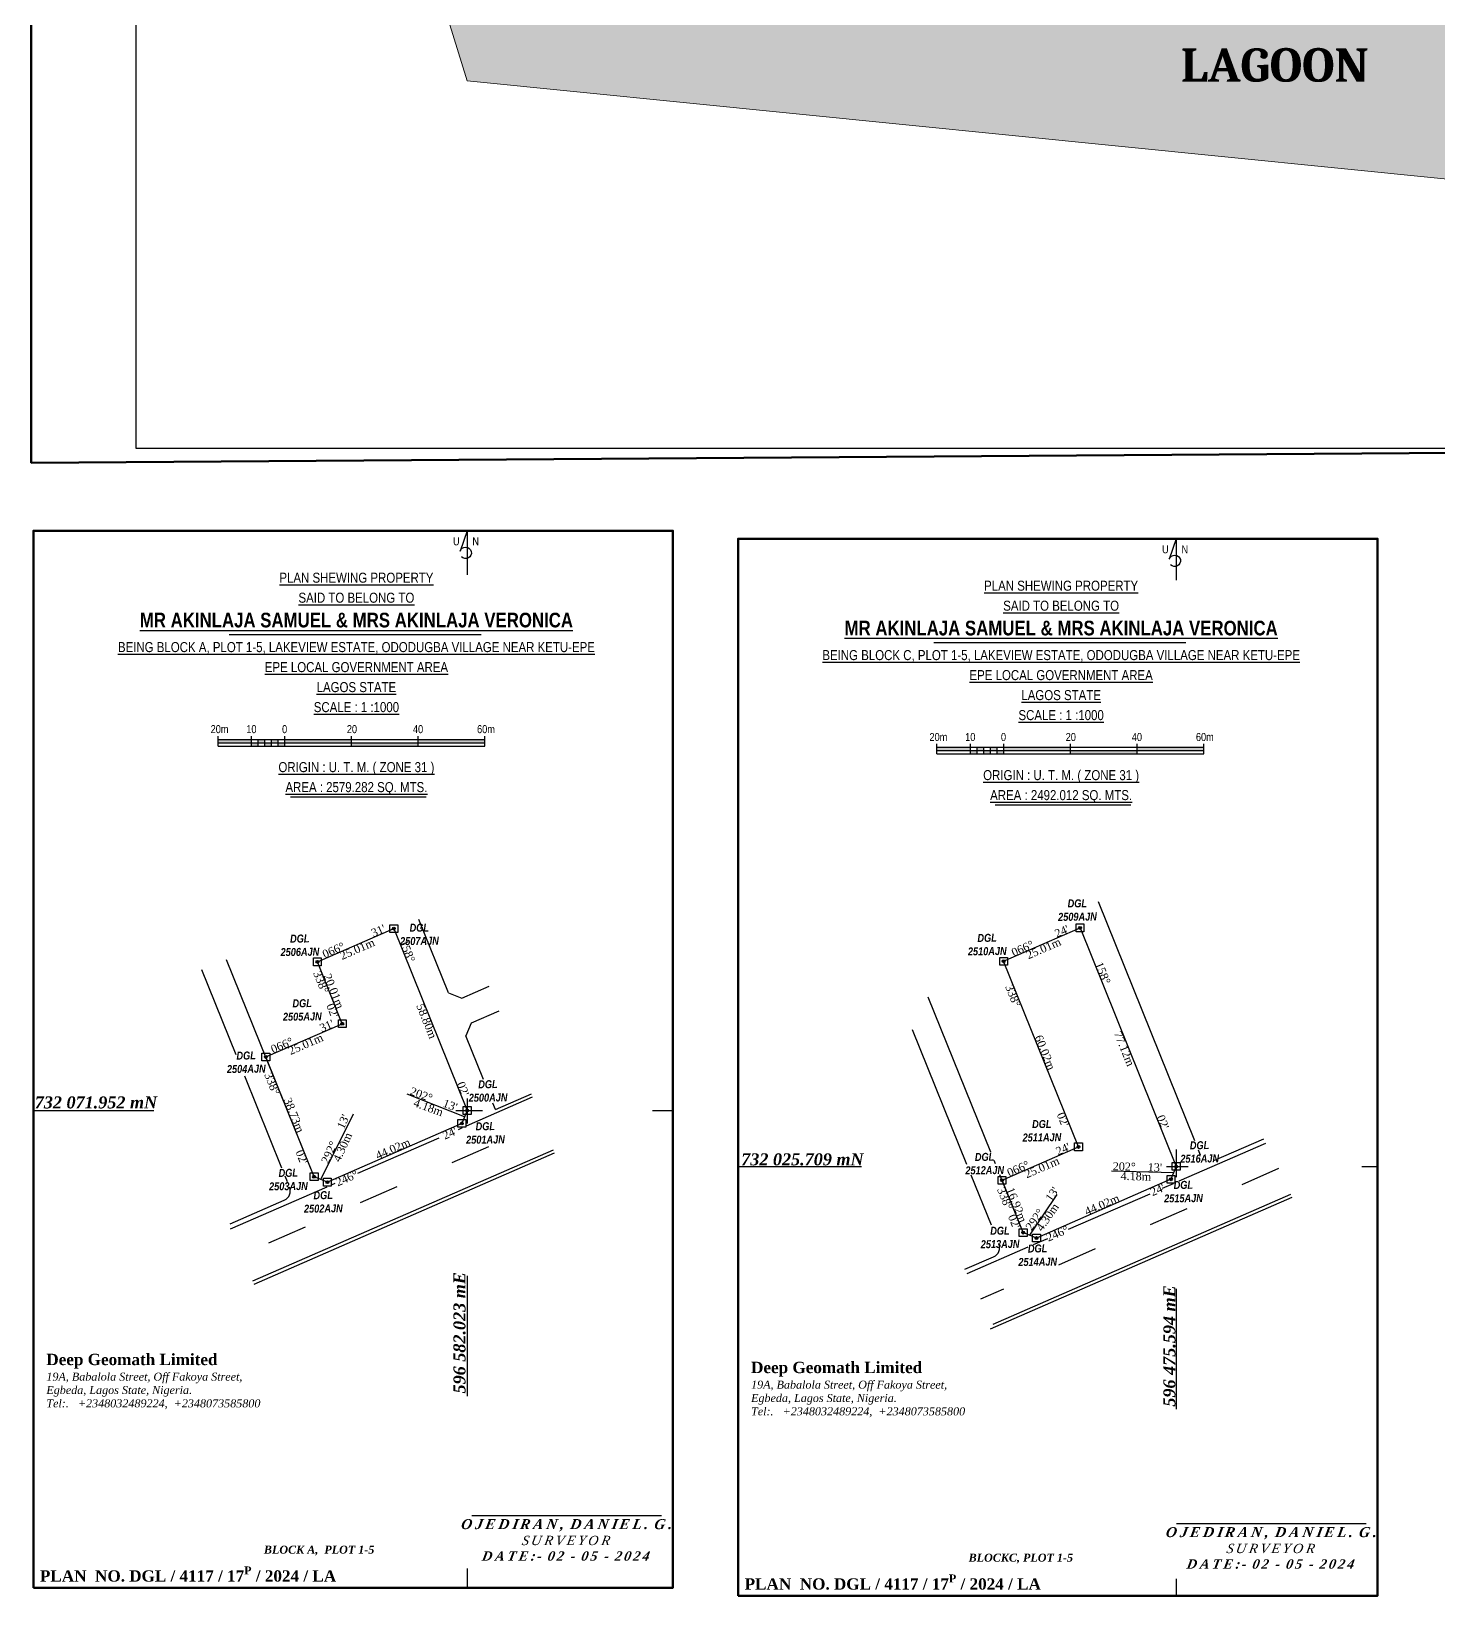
# Model space of a CAD drawing. Header units: metres. Extents: x 527079 to 600981, y 729644 to 782828.
# Drawn here: x 597389 to 597811.1, y 730972.6 to 731441.8 of the extents above; entities that cross this region are included whole.
import ezdxf

# ---------------------------------------------------------------- set-up
doc = ezdxf.new("R2010")
doc.units = ezdxf.units.M
doc.header["$MEASUREMENT"] = 0
doc.linetypes.add('ACAD_ISO03W100', pattern=[30, 12, -18])
doc.layers.add('adjusted', color=7, linetype='Continuous')
doc.layers.add('GRID&TITLE', color=7, linetype='Continuous')
doc.layers.add('LAGOON', color=173, linetype='Continuous', lineweight=9, true_color=0x4065eb)
doc.styles.add('style2', font='')
doc.styles.get('style2').set_extended_font_data('Arial Black')

msp = doc.modelspace()

# ---------------------------------------------------------------- hatches: boundary and pattern name
h = msp.add_hatch()
h.set_pattern_fill('ANSI36', color=150, scale=20)
h.set_pattern_definition([(45, (1574.3747, -28.5507), (1.325825215, 4.8613591207), [6.25, -1.25, 0, -1.25])])
h.paths.add_polyline_path([(597625.85895, 731526.14871), (597496.34861, 731502.32708), (597519.73138, 731427.01068), (597812.66413, 731397.60919), (598126.07231, 731387.98487), (598132.40821, 731446.76447), (598033.98302, 731489.09788), (597748.76161, 731531.4313)])
h.paths.add_polyline_path([(597972.19601, 731482.57462), (598033.38649, 731482.57462), (598033.38649, 731467.57462), (597972.19601, 731467.57462)], flags=24)
h.paths.add_polyline_path([(597887.92361, 731434.39964), (597949.11409, 731434.39964), (597949.11409, 731419.39964), (597887.92361, 731419.39964)], flags=24)
h.paths.add_polyline_path([(597731.21952, 731439.2118), (597792.41, 731439.2118), (597792.41, 731424.2118), (597731.21952, 731424.2118)], flags=24)
h.paths.add_polyline_path([(597781.65877, 731499.28857), (597842.84924, 731499.28857), (597842.84924, 731484.28857), (597781.65877, 731484.28857)], flags=24)
h.paths.add_polyline_path([(597587.48531, 731488.38817), (597648.67579, 731488.38817), (597648.67579, 731473.38817), (597587.48531, 731473.38817)], flags=24)
h.paths.add_polyline_path([(597945.02, 731539.47925), (598009.45046, 731527.82391), (598003.81351, 731496.66299), (597939.38305, 731508.31834)], flags=9)
h.paths.add_polyline_path([(597549.32399, 731550.46204), (597614.57225, 731555.92062), (597617.21222, 731524.36419), (597551.96396, 731518.90561)], flags=9)
h = msp.add_hatch(color=0)
h.paths.add_polyline_path([(597454.99416, 731229.44897), (597444.99416, 731229.44897), (597444.99416, 731228.44897), (597454.99416, 731228.44897)])
h.paths.add_polyline_path([(597484.99416, 731229.44897), (597464.99416, 731229.44897), (597464.99416, 731228.44897), (597484.99416, 731228.44897)])
h.paths.add_polyline_path([(597524.99416, 731229.44897), (597504.99416, 731229.44897), (597504.99416, 731228.44897), (597524.99416, 731228.44897)])
h = msp.add_hatch(color=0)
h.paths.add_polyline_path([(597462.99416, 731228.44897), (597462.99416, 731227.44897), (597464.99416, 731227.44897), (597464.99416, 731228.44897)])
h.paths.add_polyline_path([(597460.99416, 731229.44897), (597460.99416, 731228.44897), (597462.99416, 731228.44897), (597462.99416, 731229.44897)])
h.paths.add_polyline_path([(597460.99416, 731227.44897), (597460.99416, 731228.44897), (597458.99416, 731228.44897), (597458.99416, 731227.44897)])
h.paths.add_polyline_path([(597456.99416, 731229.44897), (597456.99416, 731228.44897), (597458.99416, 731228.44897), (597458.99416, 731229.44897)])
h.paths.add_polyline_path([(597454.99416, 731228.44897), (597454.99416, 731227.44897), (597456.99416, 731227.44897), (597456.99416, 731228.44897)])
for points in [[(597504.99416, 731228.44897), (597484.99416, 731228.44897), (597484.99416, 731227.44897), (597504.99416, 731227.44897)], [(597720.59282, 731226.08476), (597700.59282, 731226.08476), (597700.59282, 731225.08476), (597720.59282, 731225.08476)], [(597498.11755, 731172.70566, 1), (597497.25752, 731172.70566, 1)], [(597703.93147, 731172.91755, 1), (597703.07144, 731172.91755, 1)], [(597475.17991, 731162.74036, 1), (597474.31988, 731162.74036, 1)], [(597681.01266, 731162.90555, 1), (597680.15264, 731162.90555, 1)], [(597482.66135, 731144.18474, 1), (597481.80133, 731144.18474, 1)], [(597459.72371, 731134.21945, 1), (597458.86369, 731134.21945, 1)], [(597520.10658, 731118.16803, 1), (597519.24655, 731118.16803, 1)], [(597518.52516, 731114.29708, 1), (597517.66514, 731114.29708, 1)], [(597703.45824, 731107.23559, 1), (597702.59821, 731107.23559, 1)], [(597732.76872, 731101.39482, 1), (597731.9087, 731101.39482, 1)], [(597474.20476, 731098.30327, 1), (597473.34473, 731098.30327, 1)], [(597478.18807, 731096.67596, 1), (597477.32804, 731096.67596, 1)], [(597680.53943, 731097.22359, 1), (597679.6794, 731097.22359, 1)], [(597731.18731, 731097.52387, 1), (597730.32729, 731097.52387, 1)], [(597686.86691, 731081.53006, 1), (597686.00688, 731081.53006, 1)], [(597690.85021, 731079.90275, 1), (597689.99019, 731079.90275, 1)]]:
    msp.add_hatch(color=0).paths.add_polyline_path(points)
h = msp.add_hatch(color=0)
h.paths.add_polyline_path([(597670.59282, 731227.08476), (597660.59282, 731227.08476), (597660.59282, 731226.08476), (597670.59282, 731226.08476)])
h.paths.add_polyline_path([(597700.59282, 731227.08476), (597680.59282, 731227.08476), (597680.59282, 731226.08476), (597700.59282, 731226.08476)])
h.paths.add_polyline_path([(597740.59282, 731227.08476), (597720.59282, 731227.08476), (597720.59282, 731226.08476), (597740.59282, 731226.08476)])
h = msp.add_hatch(color=0)
h.paths.add_polyline_path([(597678.59282, 731226.08476), (597678.59282, 731225.08476), (597680.59282, 731225.08476), (597680.59282, 731226.08476)])
h.paths.add_polyline_path([(597676.59282, 731227.08476), (597676.59282, 731226.08476), (597678.59282, 731226.08476), (597678.59282, 731227.08476)])
h.paths.add_polyline_path([(597676.59282, 731225.08476), (597676.59282, 731226.08476), (597674.59282, 731226.08476), (597674.59282, 731225.08476)])
h.paths.add_polyline_path([(597672.59282, 731227.08476), (597672.59282, 731226.08476), (597674.59282, 731226.08476), (597674.59282, 731227.08476)])
h.paths.add_polyline_path([(597670.59282, 731226.08476), (597670.59282, 731225.08476), (597672.59282, 731225.08476), (597672.59282, 731226.08476)])

# ---------------------------------------------------------------- linework, layer by layer
at = {"color": 0}
for p, q in [((597444.99416, 731227.44897), (597444.99416, 731230.44897)), ((597444.99416, 731227.44897), (597444.99416, 731230.44897)), ((597454.99416, 731227.44897), (597454.99416, 731230.44897)), ((597454.99416, 731227.44897), (597454.99416, 731230.44897)), ((597464.99416, 731227.44897), (597464.99416, 731230.44897)), ((597484.99416, 731227.44897), (597484.99416, 731230.44897)), ((597504.99416, 731227.44897), (597504.99416, 731230.44897)), ((597524.99416, 731227.44897), (597524.99416, 731230.44897)), ((597456.99416, 731227.44897), (597456.99416, 731229.44897)), ((597458.99416, 731227.44897), (597458.99416, 731229.44897)), ((597460.99416, 731227.44897), (597460.99416, 731229.44897)), ((597462.99416, 731227.44897), (597462.99416, 731229.44897)), ((597484.99416, 731228.44897), (597504.99416, 731228.44897)), ((597660.59282, 731225.08476), (597660.59282, 731228.08476)), ((597660.59282, 731225.08476), (597660.59282, 731228.08476)), ((597670.59282, 731225.08476), (597670.59282, 731228.08476)), ((597670.59282, 731225.08476), (597670.59282, 731228.08476)), ((597672.59282, 731225.08476), (597672.59282, 731227.08476)), ((597674.59282, 731225.08476), (597674.59282, 731227.08476)), ((597676.59282, 731225.08476), (597676.59282, 731227.08476)), ((597678.59282, 731225.08476), (597678.59282, 731227.08476)), ((597680.59282, 731225.08476), (597680.59282, 731228.08476)), ((597700.59282, 731225.08476), (597700.59282, 731228.08476)), ((597700.59282, 731226.08476), (597720.59282, 731226.08476)), ((597720.59282, 731225.08476), (597720.59282, 731228.08476)), ((597740.59282, 731225.08476), (597740.59282, 731228.08476)), ((597737.8899, 731109.02046), (597708.98962, 731180.69952)), ((597514.06183, 731153.48763), (597505.20173, 731175.46261)), ((597450.39831, 731134.88816), (597440.13054, 731160.35448)), ((597473.77475, 731098.30327), (597447.55017, 731163.34599)), ((597514.06183, 731153.48763), (597518.0396, 731151.85791)), ((597676.70325, 731105.67163), (597657.96583, 731152.14456)), ((597529.1764, 731147.97393), (597520.88578, 731144.37206)), ((597520.88578, 731144.37206), (597519.29883, 731140.4987)), ((597669.5743, 731101.95919), (597653.27191, 731142.39269)), ((597524.56782, 731127.43046), (597519.29883, 731140.4987)), ((597464.10327, 731100.89685), (597452.98682, 731128.46807)), ((597528.18636, 731118.45567), (597538.94516, 731123.15562)), ((597519.5172, 731113.57733), (597539.31167, 731122.22447)), ((597528.18636, 731118.45567), (597527.41217, 731120.37584)), ((597517.03445, 731112.49274), (597518.28508, 731113.03908)), ((597486.8611, 731099.31162), (597511.23756, 731109.96039)), ((597733.22884, 731097.01286), (597759.23328, 731108.37281)), ((597743.59183, 731103.13059), (597758.59384, 731109.68416)), ((597455.41869, 731067.0248), (597545.54232, 731106.39499)), ((597455.78948, 731066.09552), (597545.90883, 731105.46385)), ((597739.60852, 731104.7579), (597739.00936, 731106.24395)), ((597678.10251, 731102.20116), (597677.72891, 731103.12778)), ((597686.43689, 731081.53006), (597679.45475, 731098.84731)), ((597448.68705, 731082.63542), (597477.65483, 731095.2899)), ((597465.75372, 731096.80335), (597465.08789, 731098.45476)), ((597479.00644, 731095.88034), (597480.11126, 731096.36298)), ((597676.91846, 731083.74404), (597670.86589, 731098.75575)), ((597728.24742, 731094.83674), (597731.49199, 731096.25412)), ((597448.57482, 731084.17709), (597464.83792, 731091.28156)), ((597676.61044, 731052.63674), (597767.12934, 731092.17961)), ((597677.43745, 731054.08927), (597766.69067, 731093.07923)), ((597700.07362, 731082.52912), (597724.51967, 731093.20829)), ((597669.63058, 731069.23018), (597687.94572, 731077.23109)), ((597689.53246, 731077.92425), (597693.7943, 731079.78602)), ((597668.96118, 731070.52845), (597677.58567, 731074.29603)), ((597521.08749, 730996.66135), (597577.92543, 730996.66135)), ((597732.44339, 730994.26284), (597789.28133, 730994.26284))]:
    msp.add_line(p, q, dxfattribs=at)
at = {"color": 0, "linetype": 'ACAD_ISO03W100'}
for p, q in [((597526.06126, 731107.29665), (597452.26509, 731074.92843)), ((597762.96569, 731100.7184), (597673.60446, 731061.52309))]:
    msp.add_line(p, q, dxfattribs=at)
at = {"lineweight": 70}
msp.add_lwpolyline([(597388.95501, 732242.45251), (598600.37502, 732242.45251), (598600.37502, 731320.90857), (597388.95501, 731312.40524)], close=True, dxfattribs=at)
msp.add_lwpolyline([(597420.42537, 732230.99953), (598319.81918, 732230.99953), (598319.81918, 731316.65691), (597420.42537, 731316.65691)], close=True)
at = {"color": 0}
for points in [[(597519.67656, 731292.02768), (597517.58662, 731285.85597, -3.816456624), (597517.97507, 731284.21522)], [(597732.33871, 731289.62917), (597730.24877, 731283.45746, -3.816456624), (597730.63722, 731281.81671)]]:
    msp.add_lwpolyline(points, format="xyb", dxfattribs=at)
for points in [[(597519.67656, 731292.02768), (597519.67656, 731278.75698)], [(597732.33871, 731289.62917), (597732.33871, 731277.17932)], [(597448.25613, 731260.90528), (597523.84691, 731260.90528)], [(597659.61203, 731258.50677), (597735.2028, 731258.50677)], [(597444.99416, 731229.44897), (597524.99416, 731229.44897)], [(597444.99416, 731228.44897), (597484.99416, 731228.44897)], [(597444.99416, 731227.44897), (597524.99416, 731227.44897)], [(597504.99416, 731228.44897), (597524.99416, 731228.44897)], [(597660.59282, 731227.08476), (597740.59282, 731227.08476)], [(597660.59282, 731226.08476), (597700.59282, 731226.08476)], [(597720.59282, 731226.08476), (597740.59282, 731226.08476)], [(597660.59282, 731225.08476), (597740.59282, 731225.08476)], [(597466.68714, 731212.26199), (597507.36208, 731212.26199)], [(597678.04303, 731209.86348), (597718.71797, 731209.86348)], [(597496.50984, 731173.88335), (597498.86523, 731173.88335), (597498.86523, 731171.52796), (597496.50984, 731171.52796), (597496.50984, 731173.88335)], [(597702.32376, 731174.09525), (597704.67915, 731174.09525), (597704.67915, 731171.73985), (597702.32376, 731171.73985), (597702.32376, 731174.09525)], [(597473.5722, 731163.91806), (597475.92759, 731163.91806), (597475.92759, 731161.56267), (597473.5722, 731161.56267), (597473.5722, 731163.91806)], [(597679.40495, 731164.08325), (597681.76035, 731164.08325), (597681.76035, 731161.72785), (597679.40495, 731161.72785), (597679.40495, 731164.08325)], [(597518.0396, 731151.85791), (597526.24454, 731155.42256)], [(597481.05364, 731145.36244), (597483.40903, 731145.36244), (597483.40903, 731143.00705), (597481.05364, 731143.00705), (597481.05364, 731145.36244)], [(597458.11601, 731135.39714), (597460.4714, 731135.39714), (597460.4714, 731133.04175), (597458.11601, 731133.04175), (597458.11601, 731135.39714)], [(597518.88586, 731116.23256), (597501.66872, 731123.0421)], [(597389.59708, 731118.16803), (597425.73619, 731118.16803)], [(597516.30422, 731118.16803), (597524.30119, 731118.16803)], [(597518.49887, 731119.34573), (597520.85426, 731119.34573), (597520.85426, 731116.99034), (597518.49887, 731116.99034), (597518.49887, 731119.34573)], [(597519.67656, 731121.78543), (597519.67656, 731114.25851)], [(597575.2421, 731118.16803), (597581.39308, 731118.16803)], [(597475.7664, 731097.48962), (597485.62622, 731117.13521)], [(597516.91746, 731115.47478), (597519.27285, 731115.47478), (597519.27285, 731113.11938), (597516.91746, 731113.11938), (597516.91746, 731115.47478)], [(597701.85053, 731108.41329), (597704.20592, 731108.41329), (597704.20592, 731106.0579), (597701.85053, 731106.0579), (597701.85053, 731108.41329)], [(597732.33871, 731106.48861), (597732.33871, 731098.12775)], [(597472.59705, 731099.48097), (597474.95244, 731099.48097), (597474.95244, 731097.12558), (597472.59705, 731097.12558), (597472.59705, 731099.48097)], [(597600.95298, 731101.39482), (597637.99479, 731101.39482)], [(597731.54801, 731099.45934), (597712.92079, 731099.92167)], [(597729.43462, 731101.39482), (597735.89061, 731101.39482)], [(597731.16101, 731102.57251), (597733.51641, 731102.57251), (597733.51641, 731100.21712), (597731.16101, 731100.21712), (597731.16101, 731102.57251)], [(597788.02765, 731101.39482), (597792.74898, 731101.39482)], [(597476.58036, 731097.85366), (597478.93575, 731097.85366), (597478.93575, 731095.49826), (597476.58036, 731095.49826), (597476.58036, 731097.85366)], [(597678.93172, 731098.40129), (597681.28711, 731098.40129), (597681.28711, 731096.0459), (597678.93172, 731096.0459), (597678.93172, 731098.40129)], [(597729.5796, 731098.70156), (597731.935, 731098.70156), (597731.935, 731096.34617), (597729.5796, 731096.34617), (597729.5796, 731098.70156)], [(597688.42855, 731080.7164), (597696.65819, 731092.95014)], [(597685.2592, 731082.70775), (597687.61459, 731082.70775), (597687.61459, 731080.35236), (597685.2592, 731080.35236), (597685.2592, 731082.70775)], [(597689.24251, 731081.08044), (597691.5979, 731081.08044), (597691.5979, 731078.72505), (597689.24251, 731078.72505), (597689.24251, 731081.08044)], [(597519.67656, 731068.56039), (597519.67656, 731032.47718)], [(597732.33871, 731064.64721), (597732.33871, 731028.60114)], [(597519.67656, 730980.78608), (597519.67656, 730975.03368)], [(597732.33871, 730977.74034), (597732.33871, 730972.63517)]]:
    msp.add_lwpolyline(points, dxfattribs=at)
for points in [[(597474.7499, 731162.74036), (597497.68753, 731172.70566), (597519.67656, 731118.16803), (597518.09515, 731114.29708), (597477.75805, 731096.67596), (597473.77475, 731098.30327), (597459.2937, 731134.21945), (597482.23134, 731144.18474)], [(597680.58265, 731162.90555), (597703.50146, 731172.91755), (597732.33871, 731101.39482), (597730.7573, 731097.52387), (597690.4202, 731079.90275), (597686.43689, 731081.53006), (597680.10942, 731097.22359), (597703.02822, 731107.23559)]]:
    msp.add_lwpolyline(points, close=True, dxfattribs=at)
for centre in [(597497.68753, 731172.70566), (597703.50146, 731172.91755), (597474.7499, 731162.74036), (597680.58265, 731162.90555), (597482.23134, 731144.18474), (597459.2937, 731134.21945), (597519.67656, 731118.16803), (597518.09515, 731114.29708), (597703.02822, 731107.23559), (597732.33871, 731101.39482), (597473.77475, 731098.30327), (597477.75805, 731096.67596), (597680.10942, 731097.22359), (597730.7573, 731097.52387), (597686.43689, 731081.53006), (597690.4202, 731079.90275)]:
    msp.add_circle(centre, 0.43001, dxfattribs=at)
for centre in [(597463.63697, 731094.03069), (597676.38472, 731077.04516)]:
    msp.add_arc(centre, 3, 293.597943, 21.9588017, dxfattribs=at)
at = {"layer": 'adjusted', "color": 0, "lineweight": 100}
for points in [[(597389.59708, 730975.03368), (597389.59708, 731292.02768), (597581.39308, 731292.02768), (597581.39308, 730975.03368)], [(597600.95298, 730972.63517), (597600.95298, 731289.62917), (597792.74898, 731289.62917), (597792.74898, 730972.63517)]]:
    msp.add_lwpolyline(points, close=True, dxfattribs=at)
at = {"layer": 'LAGOON'}
msp.add_lwpolyline([(597496.34861, 731502.32708), (597625.85895, 731526.14871), (597748.76161, 731531.4313), (598033.98302, 731489.09788), (598132.40821, 731446.76447), (598126.07231, 731387.98487), (597812.66413, 731397.60919), (597519.73138, 731427.01068)], close=True, dxfattribs=at)

# ---------------------------------------------------------------- texts
at = {"insert": (597733.71952, 731436.7118), "char_height": 10, "attachment_point": 1}
msp.add_mtext_dynamic_manual_height_columns('{\\fCambria|b1|i0|c0|p18;LAGOON}', width=208.2160618, gutter_width=1, heights=[-10.18222], dxfattribs=at)
at = {"color": 0}
for s, insert, char_height, width, attachment_point in [('{\\fArial Narrow|b0|i0|c0|p34;U     N}', (597519.32628, 731290.06198), 2.4, 53.8502379, 2), ('{\\fArial Narrow|b0|i0|c0|p34;U     N}', (597731.98843, 731287.66347), 2.4, 53.8502379, 2), ('{\\fArial Narrow|b0|i0|c0|p34;20m}', (597445.4186, 731233.73084), 2.4, 53.8502379, 2), ('{\\fArial Narrow|b0|i0|c0|p34;10}', (597454.97098, 731233.73084), 2.4, 53.8502379, 2), ('{\\fArial Narrow|b0|i0|c0|p34;0}', (597464.93581, 731233.73084), 2.4, 53.8502379, 2), ('{\\fArial Narrow|b0|i0|c0|p34;20}', (597485.12123, 731233.73084), 2.4, 53.8502379, 2), ('{\\fArial Narrow|b0|i0|c0|p34;40}', (597504.95535, 731233.73084), 2.4, 53.8502379, 2), ('{\\fArial Narrow|b0|i0|c0|p34;60m}', (597525.32728, 731233.73084), 2.4, 53.8502379, 2), ('{\\fArial Narrow|b0|i0|c0|p34;20m}', (597661.01727, 731231.36663), 2.4, 53.8502379, 2), ('{\\fArial Narrow|b0|i0|c0|p34;10}', (597670.56964, 731231.36663), 2.4, 53.8502379, 2), ('{\\fArial Narrow|b0|i0|c0|p34;0}', (597680.53448, 731231.36663), 2.4, 53.8502379, 2), ('{\\fArial Narrow|b0|i0|c0|p34;20}', (597700.7199, 731231.36663), 2.4, 53.8502379, 2), ('{\\fArial Narrow|b0|i0|c0|p34;40}', (597720.55402, 731231.36663), 2.4, 53.8502379, 2), ('{\\fArial Narrow|b0|i0|c0|p34;60m}', (597740.92594, 731231.36663), 2.4, 53.8502379, 2), ('{\\fTimes New Roman|b1|i1|c0|p18;732 071.952 mN}', (597390.00084, 731122.38512), 3.6, 91.9257543, 1), ('{\\fTimes New Roman|b1|i1|c0|p18;732 025.709 mN}', (597601.87525, 731105.30831), 3.6, 91.9257543, 1), ('\\pi0.2701;{\\fTimes New Roman|b1|i1|c0|p18;\\H0.8824x;\\Q10.5;\\T1.3;OJEDIRAN, DANIEL. G.\\H1.1x;\\P\\fTimes New Roman|b0|i1|c0|p18;\\H0.8485x;SURVEYOR\\fTimes New Roman|b1|i1|c0|p18;\\P\\pi0;DATE:- 02 - 05 - 2024}', (597549.38306, 730995.60994), 3.4, 62.8671022, 2), ('\\pi0.2701;{\\fTimes New Roman|b1|i1|c0|p18;\\H0.8824x;\\Q10.5;\\T1.3;OJEDIRAN, DANIEL. G.\\H1.1x;\\P\\fTimes New Roman|b0|i1|c0|p18;\\H0.8485x;SURVEYOR\\fTimes New Roman|b1|i1|c0|p18;\\P\\pi0;DATE:- 02 - 05 - 2024}', (597760.73895, 730993.21143), 3.4, 62.8671022, 2), ('{\\fTimes New Roman|b1|i1|c0|p18;BLOCK A,  PLOT 1-5}', (597458.71772, 730987.64915), 2.4, 91.9257543, 1), ('{\\fTimes New Roman|b1|i1|c0|p18;BLOCKC, PLOT 1-5}', (597670.07362, 730985.25064), 2.4, 91.9257543, 1), ('\\A1;{\\fTimes New Roman|b1|i0|c0|p18;\\H1.03x;PLAN  NO.\\H0.9706x; \\H1.03x;DGL / 4117 / 17\\H0.7x;\\SP^ ;\\H1.429x; / 2024 / LA}', (597391.53881, 730981.41053), 3.3, 196.2580772, 1), ('\\A1;{\\fTimes New Roman|b1|i0|c0|p18;\\H1.03x;PLAN  NO.\\H0.9706x; \\H1.03x;DGL / 4117 / 17\\H0.7x;\\SP^ ;\\H1.429x; / 2024 / LA}', (597602.89471, 730979.01201), 3.3, 196.2580772, 1)]:
    msp.add_mtext(s, dxfattribs=dict(at, insert=insert, char_height=char_height, width=width, attachment_point=attachment_point))
at = {"color": 0, "char_height": 3, "width": 226.0015138, "attachment_point": 2, "line_spacing_factor": 1.2}
for s, insert in [('{\\fArial Narrow|b0|i0|c0|p34;\\LPLAN SHEWING PROPERTY\\PSAID TO BELONG TO\\P\\fArial Narrow|b1|i0|c0|p34;\\H1.467x;MR AKINLAJA SAMUEL & MRS AKINLAJA VERONICA \\P\\fArial Narrow|b0|i0|c0|p34;\\H0.6817x;BEING BLOCK A, PLOT 1-5, LAKEVIEW ESTATE, ODODUGBA VILLAGE NEAR KETU-EPE\\PEPE \\H0.9995x;LOCAL GOVERNMENT AREA\\PLAGOS STATE\\PSCALE : 1 :1000\\P\\P\\PORIGIN : U. T. M. ( ZONE 31 )\\PAREA : 2579.282 SQ. MTS.}', (597486.46521, 731279.44475)), ('{\\fArial Narrow|b0|i0|c0|p34;\\LPLAN SHEWING PROPERTY\\PSAID TO BELONG TO\\P\\fArial Narrow|b1|i0|c0|p34;\\H1.467x;MR AKINLAJA SAMUEL & MRS AKINLAJA VERONICA \\P\\fArial Narrow|b0|i0|c0|p34;\\H0.6817x;BEING BLOCK C, PLOT 1-5, \\H1x;LAKEVIEW ESTATE, ODODUGBA VILLAGE NEAR KETU-EPE\\H1x;\\PEPE \\H0.9995x;LOCAL GOVERNMENT AREA\\PLAGOS STATE\\PSCALE : 1 :1000\\P\\P\\PORIGIN : U. T. M. ( ZONE 31 )\\PAREA : 2492.012 SQ. MTS.}', (597697.82111, 731277.04624))]:
    msp.add_mtext(s, dxfattribs=dict(at, insert=insert))
at = {"color": 0}
for s, insert, char_height, width, attachment_point, rotation in [('\\pxt115;{\\fArial Narrow|b1|i1|c0|p34;DGL\\P2509AJN}', (597702.65835, 731181.48461), 2.4, 278.2584131, 2, 0.6991952), ('\\pt138;{\\fArial Narrow|b1|i1|c0|p34;DGL\\P2507AJN}', (597505.30335, 731174.20203), 2.4, 278.2584131, 2, 0.6991952), ('\\pt138;{\\fArial Narrow|b1|i1|c0|p34;DGL\\P2506AJN}', (597469.45323, 731170.92045), 2.4, 278.2584131, 2, 0.6991952), ('\\pxt115;{\\fArial Narrow|b1|i1|c0|p34;DGL\\P2510AJN}', (597675.60066, 731171.13437), 2.4, 278.2584131, 2, 0.6991952), ('\\pt138;{\\fArial Narrow|b1|i1|c0|p34;DGL\\P2505AJN}', (597470.17108, 731151.52749), 2.4, 278.2584131, 2, 0.6991952), ('\\pt138;{\\fArial Narrow|b1|i1|c0|p34;DGL\\P2504AJN}', (597453.37069, 731135.8471), 2.4, 278.2584131, 2, 0.6991952), ('\\pt138;{\\fArial Narrow|b1|i1|c0|p34;DGL\\P2500AJN}', (597525.88653, 731127.23554), 2.4, 278.2584131, 2, 0.6991952), ('\\pt138;{\\fArial Narrow|b1|i1|c0|p34;DGL\\P2501AJN}', (597525.1009, 731114.63532), 2.4, 278.2584131, 2, 0.6991952), ('\\pxt115;{\\fArial Narrow|b1|i1|c0|p34;DGL\\P2511AJN}', (597691.99777, 731115.2994), 2.4, 278.2584131, 2, 0.6991952), ('\\pxt115;{\\fArial Narrow|b1|i1|c0|p34;DGL\\P2516AJN}', (597739.31063, 731108.9401), 2.4, 278.2584131, 2, 0.6991952), ('\\pxt115;{\\fArial Narrow|b1|i1|c0|p34;DGL\\P2512AJN}', (597674.83627, 731105.44524), 2.4, 278.2584131, 2, 0.6991952), ('\\pt138;{\\fArial Narrow|b1|i1|c0|p34;DGL\\P2503AJN}', (597466.00691, 731100.65428), 2.4, 278.2584131, 2, 0.6991952), ('\\pxt115;{\\fArial Narrow|b1|i1|c0|p34;DGL\\P2515AJN}', (597734.45367, 731097.04199), 2.4, 278.2584131, 2, 0.6991952), ('\\pt138;{\\fArial Narrow|b1|i1|c0|p34;DGL\\P2502AJN}', (597476.47974, 731093.96685), 2.4, 278.2584131, 2, 0.6991952), ('\\pxt115;{\\fArial Narrow|b1|i1|c0|p34;DGL\\P2513AJN}', (597679.447, 731083.30486), 2.4, 278.2584131, 2, 0.6991952), ('\\pxt115;{\\fArial Narrow|b1|i1|c0|p34;DGL\\P2514AJN}', (597690.73782, 731077.99129), 2.4, 278.2584131, 2, 0.6991952), ('{\\fTimes New Roman|b1|i1|c0|p18;596 582.023 mE}', (597515.56662, 731033.28969), 3.6, 93.3524288, 1, 90), ('{\\fTimes New Roman|b1|i1|c0|p18;596 475.594 mE}', (597728.47806, 731029.337), 3.6, 93.3524288, 1, 90)]:
    msp.add_mtext(s, dxfattribs=dict(at, insert=insert, char_height=char_height, width=width, attachment_point=attachment_point, rotation=rotation))
at = {"color": 0, "linetype": 'Continuous', "lineweight": -3, "char_height": 2.4}
for s, insert, attachment_point, rotation in [("{\\fTimes New Roman|b0|i0|c0|p18;066°          31'}", (597486.19879, 731167.76887), 8, 23.482616), ("{\\fTimes New Roman|b0|i0|c0|p18;066°        24'}", (597692.02204, 731167.95737), 8, 23.597943), ('{\\fTimes New Roman|b0|i0|c0|p18;25.01m}', (597692.06207, 731167.86573), 2, 23.597943), ('{\\fTimes New Roman|b0|i0|c0|p18;25.01m}', (597486.23864, 731167.67715), 2, 23.482616), ("{\\fTimes New Roman|b0|i0|c0|p18;158°                                           02'}", (597508.72842, 731145.45554), 8, 291.9588017), ("{\\fTimes New Roman|b0|i0|c0|p18;338°    02'}", (597478.44425, 731153.44386), 2, 291.9588017), ("{\\fTimes New Roman|b0|i0|c0|p18;158°                                               02'}", (597717.96646, 731137.17488), 8, 291.9588017), ('{\\fTimes New Roman|b0|i0|c0|p18;20.01m}', (597478.53699, 731153.48125), 8, 291.9588017), ("{\\fTimes New Roman|b0|i0|c0|p18;338°                                      02'}", (597691.75906, 731135.05187), 2, 291.9588017), ('{\\fTimes New Roman|b0|i0|c0|p18;58.80m}', (597508.63568, 731145.41815), 2, 291.9588017), ("{\\fTimes New Roman|b0|i0|c0|p18;066°          31'}", (597470.7426, 731139.24795), 8, 23.482616), ('{\\fTimes New Roman|b0|i0|c0|p18;77.12m}', (597717.87371, 731137.13749), 2, 291.9588017), ('{\\fTimes New Roman|b0|i0|c0|p18;25.01m}', (597470.78244, 731139.15624), 2, 23.482616), ('{\\fTimes New Roman|b0|i0|c0|p18;60.02m}', (597691.85181, 731135.08927), 8, 291.9588017), ("{\\fTimes New Roman|b0|i0|c0|p18;338°                    02'}", (597466.48785, 731116.24266), 2, 291.9588017), ("{\\fTimes New Roman|b0|i0|c0|p18;202°    13'}", (597510.06585, 731122.69423), 2, 339.8634984), ('{\\fTimes New Roman|b0|i0|c0|p18;38.73m}', (597466.5806, 731116.28006), 8, 291.9588017), ('{\\fTimes New Roman|b0|i0|c0|p18;4.18m}', (597507.64869, 731117.88925), 8, 339.8634984), ("{\\fTimes New Roman|b0|i0|c0|p18;292°     13'}", (597479.01907, 731110.11125), 2, 65.7624322), ("{\\fTimes New Roman|b0|i0|c0|p18;246°                               24'}", (597497.94662, 731105.4407), 2, 23.597943), ('{\\fTimes New Roman|b0|i0|c0|p18;4.30m}', (597483.428, 731106.6556), 8, 65.7624322), ('{\\fTimes New Roman|b0|i0|c0|p18;44.02m}', (597497.90659, 731105.53234), 8, 23.597943), ("{\\fTimes New Roman|b0|i0|c0|p18;066°          24'}", (597691.5488, 731102.27541), 8, 23.597943), ('{\\fTimes New Roman|b0|i0|c0|p18;25.01m}', (597691.58884, 731102.18377), 2, 23.597943), ("{\\fTimes New Roman|b0|i0|c0|p18;202°    13'}", (597720.73371, 731102.45418), 2, 358.41402), ('{\\fTimes New Roman|b0|i0|c0|p18;4.18m}', (597720.20314, 731097.18467), 8, 358.41402), ("{\\fTimes New Roman|b0|i0|c0|p18;338°  02'}", (597683.22678, 731089.35813), 2, 291.9588017), ('{\\fTimes New Roman|b0|i0|c0|p18;16.92m}', (597683.31953, 731089.39552), 8, 291.9588017), ("{\\fTimes New Roman|b0|i0|c0|p18;292°    13'}", (597691.16144, 731089.41379), 2, 55.4633729), ("{\\fTimes New Roman|b0|i0|c0|p18;246°                              24'}", (597710.60877, 731088.66749), 2, 23.597943), ('{\\fTimes New Roman|b0|i0|c0|p18;4.30m}', (597694.74792, 731085.47541), 8, 55.4633729), ('{\\fTimes New Roman|b0|i0|c0|p18;44.02m}', (597710.56874, 731088.75912), 8, 23.597943)]:
    msp.add_mtext(s, dxfattribs=dict(at, insert=insert, attachment_point=attachment_point, rotation=rotation))
at = {"layer": 'GRID&TITLE', "color": 0, "char_height": 3, "width": 235.1699559, "attachment_point": 1, "style": 'style2'}
for insert in [(597393.47246, 731045.19556), (597604.82836, 731042.79705)]:
    msp.add_mtext('{\\fTimes New Roman|b1|i0|c0|p18;\\H1.133x;Deep Geomath Limited\\P\\fTimes New Roman|b0|i1|c0|p18;\\H0.7061x;19A, Babalola Street, Off Fakoya Street, \\PEgbeda, Lagos State, Nigeria.\\PTel:.   +2348032489224,  +2348073585800}', dxfattribs=dict(at, insert=insert))

doc.saveas('drawing.dxf')
